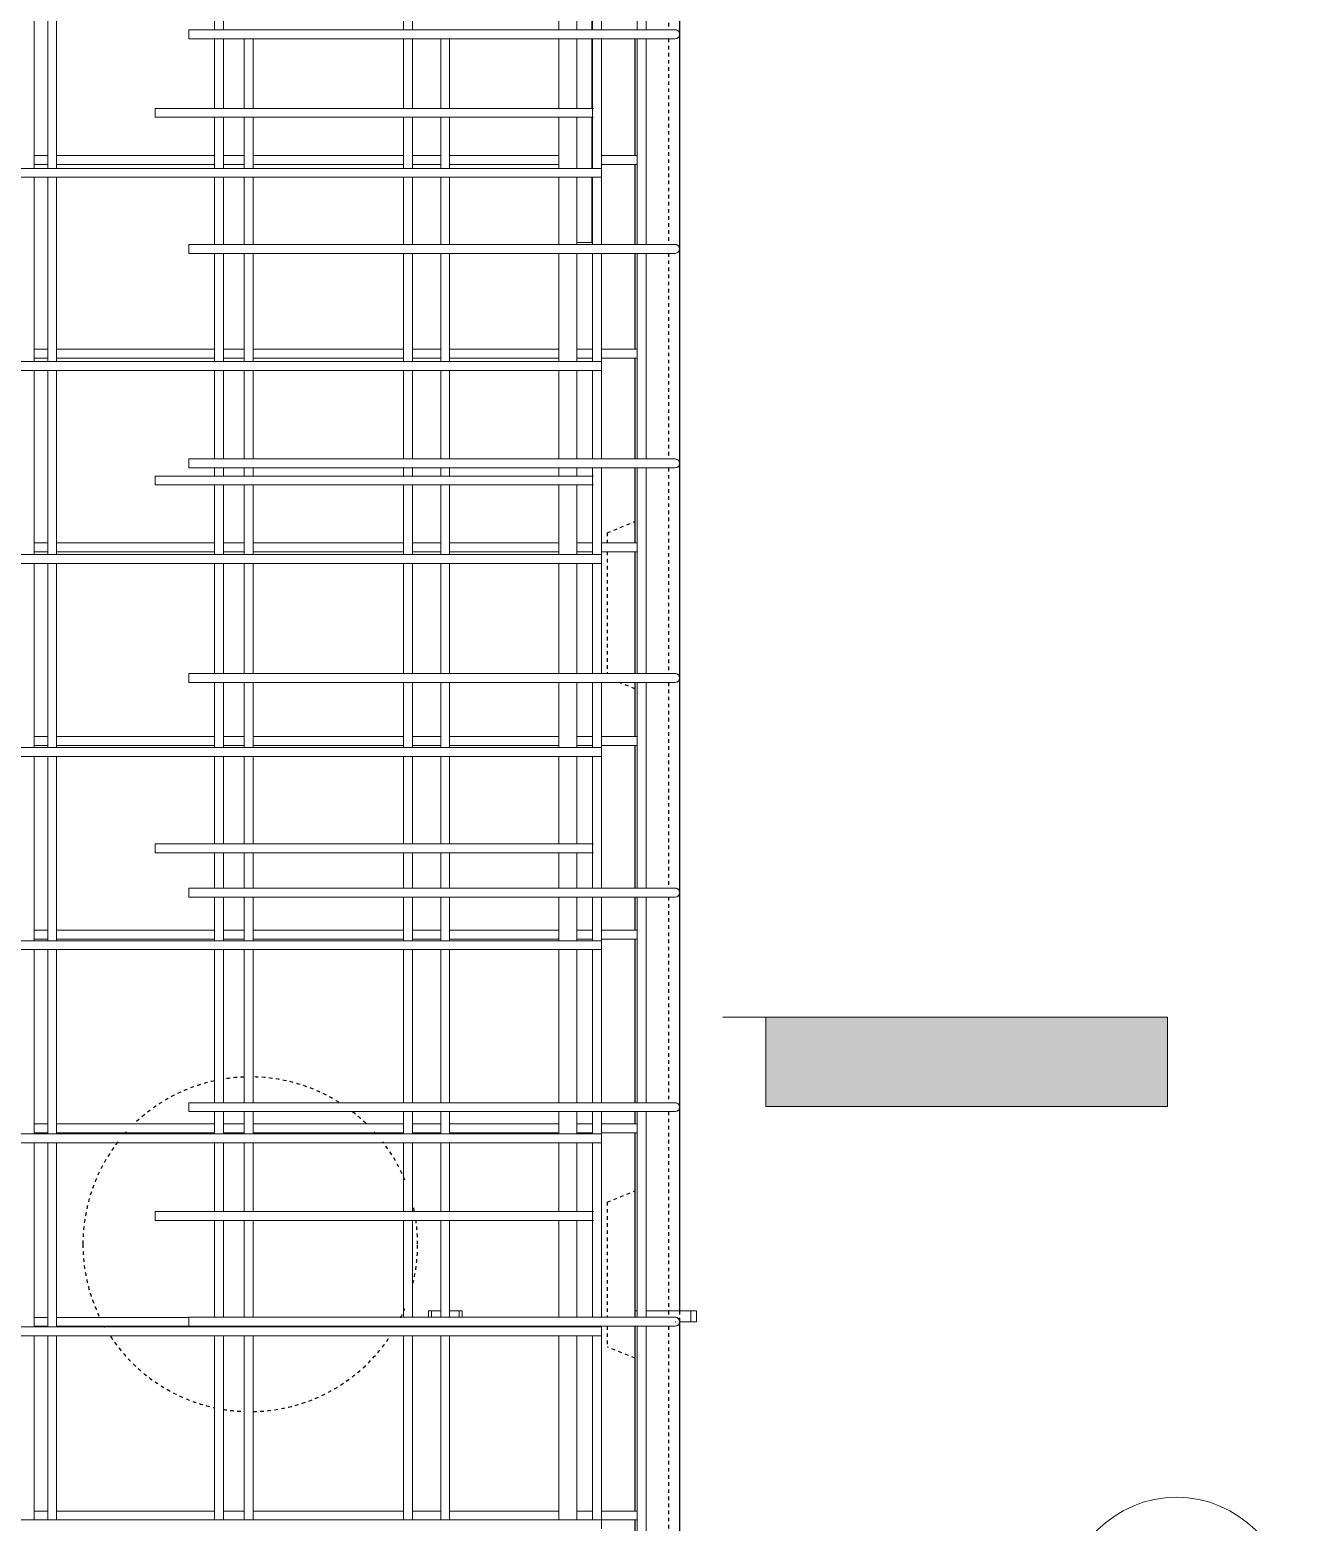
# Model space of a CAD drawing. Header units: millimetres. Extents: x -1209 to 17985, y -2296 to 18684.
# Drawn here: x 2006 to 3134, y 1411 to 2748 of the extents above; entities that cross this region are included whole.
import ezdxf

# ---------------------------------------------------------------- set-up
doc = ezdxf.new("R2010")
doc.units = ezdxf.units.MM
doc.linetypes.add('Dash', pattern=[6.36, 3.18, -3.18])
for name, color, linetype, lineweight in [('A-GENM', 13, 'Continuous', 18), ('A-WALL', 113, 'Continuous', 25), ('A-WALL-HDLN', 110, 'Dash', 25), ('G-ANNO-SYMB', 111, 'Continuous', 9), ('S-RBAR', 171, 'Continuous', 18), ('S-RBAR-IDEN', 171, 'Continuous', 9)]:
    doc.layers.add(name, color=color, linetype=linetype, lineweight=lineweight)

# ---------------------------------------------------------------- blocks, each defined once
blk = doc.blocks.new('RR spread anchor face based - RR-SA-2_5-150-V3-Elevation Front Copy 1')
at = {"layer": 'A-GENM'}
for p, q in [((2363.8, 1600), (2366.3, 1600)), ((2363.8, 1594.2), (2363.8, 1600)), ((2366.3, 1600), (2374.7, 1600)), ((2366.3, 1600), (2366.3, 1594.2)), ((2382.7, 1600), (2391.3, 1600)), ((2391.3, 1600), (2393.8, 1600)), ((2391.3, 1600), (2391.3, 1594.2)), ((2393.8, 1600), (2393.8, 1594.2))]:
    blk.add_line(p, q, dxfattribs=at)
blk = doc.blocks.new('RR spread anchor face based - RR-SA-3_0-200-V5-Elevation Front Copy 1')
at = {"layer": 'A-GENM'}
for p, q in [((2548.8, 1600), (2550.8, 1600)), ((2558.8, 1600), (2598.8, 1600)), ((2598.8, 1600), (2603.8, 1600)), ((2598.8, 1590), (2598.8, 1600)), ((2603.8, 1590), (2603.8, 1600)), ((2585.3, 1590), (2584.8, 1590)), ((2598.8, 1590), (2588.8, 1590)), ((2603.8, 1590), (2598.8, 1590))]:
    blk.add_line(p, q, dxfattribs=at)
blk = doc.blocks.new('M_Rebar Tag_rfa Dimension - ARROW-793927-Elevation Front Copy 1')
at = {"layer": 'S-RBAR-IDEN'}
blk.add_circle((342.6, -931.6), 100, dxfattribs=at)
blk = doc.blocks.new('Detail View - M_Section Tail - Filled Horizontal-14034-Elevation Front Copy 1')
at = {"layer": 'G-ANNO-SYMB'}
blk.add_hatch(color=256, dxfattribs=at).paths.add_polyline_path([(2042.6, -1465.7), (2122.6, -1465.7), (2122.6, -1825.7), (2042.6, -1825.7)])
for p, q in [((2042.6, -1465.7), (2042.6, -1825.7)), ((2122.6, -1465.7), (2042.6, -1465.7)), ((2122.6, -1825.7), (2122.6, -1465.7)), ((2042.6, -1825.7), (2122.6, -1825.7))]:
    blk.add_line(p, q, dxfattribs=at)

msp = doc.modelspace()

# ---------------------------------------------------------------- linework, layer by layer
at = {"layer": 'A-WALL'}
for p, q in [((2588.80383, 3040), (2588.80383, 1600)), ((2548.80383, 2635.63612), (2548.80383, 2740.27332)), ((2548.80383, 2555.92698), (2548.80383, 2627.63612)), ((2548.80383, 2462.04325), (2548.80383, 2547.92698)), ((2548.80383, 2363.58063), (2548.80383, 2454.04325)), ((2548.80383, 2288.45037), (2548.80383, 2355.58063)), ((2548.80383, 2171.23428), (2548.80383, 2280.45037)), ((2548.80383, 2114.8575), (2548.80383, 2163.23428)), ((2548.80383, 1978.88793), (2548.80383, 2106.8575)), ((2548.80383, 1941.26462), (2548.80383, 1970.88793)), ((2548.80383, 1786.54158), (2548.80383, 1933.26462)), ((2548.80383, 1767.67175), (2548.80383, 1778.54158)), ((2548.80383, 1594.19523), (2548.80383, 1759.67175)), ((2548.80383, 1420.486), (2548.80383, 1586.07887)), ((2588.80383, 1590), (2588.80383, 574.9)), ((2548.80383, 1401.84888), (2548.80383, 1412.486))]:
    msp.add_line(p, q, dxfattribs=at)
at = {"layer": 'A-WALL-HDLN'}
for p, q in [((2578.80125, 2932.61967), (2578.80125, 2748.27332)), ((2578.80125, 2740.27332), (2578.80125, 2555.92698)), ((2578.80125, 2547.92698), (2578.80125, 2363.58063)), ((2578.80125, 2355.58063), (2578.80125, 2171.23428)), ((2523.80383, 2297.5), (2548.75422, 2307.48016)), ((2523.80383, 2297.5), (2523.80383, 2288.45037)), ((2523.80383, 2280.45037), (2523.80383, 2171.23428)), ((2548.75422, 2157.51984), (2534.46813, 2163.23428)), ((2578.80125, 2163.23428), (2578.80125, 1978.88793)), ((2578.80125, 1970.88793), (2578.80125, 1786.54158)), ((2578.80125, 1778.54158), (2578.80125, 1600.04961)), ((2523.80383, 1697.5), (2548.75422, 1707.48016)), ((2523.80383, 1697.5), (2523.80383, 1594.19523)), ((2578.80125, 1599.95039), (2578.80125, 1594.19523)), ((2588.80383, 1599.95039), (2588.80383, 1590.04961)), ((2523.80383, 1586.07887), (2523.80383, 1567.5)), ((2578.80125, 1586.19523), (2578.80125, 1401.84888)), ((2548.75422, 1557.51984), (2523.80383, 1567.5))]:
    msp.add_line(p, q, dxfattribs=at)
for start, end in [(102.40492885, 133.76761918), (92.10172004, 99.31396621), (58.10627733, 89.01075739), (46.23238082, 53.07225434), (137.91710264, 138.41279331), (41.58720669, 42.08289736), (142.27553501, 180), (22.54900524, 37.72446499), (11.32561854, 13.65437127), (0, 8.23465589), (180, 206.08939897), (346.34562873, 0), (333.9588465, 337.45099476), (209.40641047, 209.62414355), (330.37585645, 330.59358953), (213.42504759, 257.59507115), (270.98924261, 326.57495241), (260.68603379, 267.89827996)]:
    msp.add_arc((2204.00274, 1659.64725), 150, start, end, dxfattribs=at)
at = {"layer": 'G-ANNO-SYMB'}
msp.add_line((2665.89886, 1863.17976), (2627.58763, 1863.17976), dxfattribs=at)
at = {"layer": 'S-RBAR'}
for p, q in [((2550.80383, 2748.27332), (2550.80383, 2932.61967)), ((2558.80383, 2748.27332), (2558.80383, 2932.61967)), ((2010.44272, 2624.10212), (2010.44272, 2789.19352)), ((2022.44272, 2624.10212), (2022.44272, 2789.19352)), ((2030.44272, 2624.10212), (2030.44272, 2789.19352)), ((2171.89642, 2748.27332), (2171.89642, 2789.19352)), ((2179.89642, 2748.27332), (2179.89642, 2789.19352)), ((2341.35013, 2748.27332), (2341.35013, 2789.19352)), ((2349.35013, 2748.27332), (2349.35013, 2789.19352)), ((2480.54964, 2748.27332), (2480.54964, 2789.19352)), ((2496.54964, 2748.27332), (2496.54964, 2789.19352)), ((2510.06582, 2789.19352), (2510.06582, 2748.27332)), ((2510.80383, 2748.27332), (2510.80383, 2789.19352)), ((2518.80383, 2748.27332), (2518.80383, 2789.19352)), ((2564.80383, 2748.27332), (2148.80383, 2748.27332)), ((2148.80383, 2748.27332), (2148.80383, 2740.27332)), ((2564.80383, 2748.27332), (2584.80383, 2748.27332)), ((2564.80383, 2740.27332), (2148.80383, 2740.27332)), ((2171.89642, 2677.90983), (2171.89642, 2740.27332)), ((2179.89642, 2677.90983), (2179.89642, 2740.27332)), ((2198.56309, 2677.90983), (2198.56309, 2740.27332)), ((2206.56309, 2677.90983), (2206.56309, 2740.27332)), ((2341.35013, 2677.90983), (2341.35013, 2740.27332)), ((2349.35013, 2677.90983), (2349.35013, 2740.27332)), ((2374.68346, 2677.90983), (2374.68346, 2740.27332)), ((2382.68346, 2677.90983), (2382.68346, 2740.27332)), ((2480.54964, 2677.90983), (2480.54964, 2740.27332)), ((2496.54964, 2677.90983), (2496.54964, 2740.27332)), ((2510.06582, 2740.27332), (2510.06582, 2677.90983)), ((2510.80383, 2624.10212), (2510.80383, 2740.27332)), ((2518.80383, 2624.10212), (2518.80383, 2740.27332)), ((2550.80383, 2555.92698), (2550.80383, 2740.27332)), ((2558.80383, 2555.92698), (2558.80383, 2740.27332)), ((2564.80383, 2740.27332), (2584.80383, 2740.27332)), ((2478.80383, 2677.90983), (2118.80383, 2677.90983)), ((2118.80383, 2677.90983), (2118.80383, 2669.90983)), ((2478.80383, 2677.90983), (2511.46261, 2677.90983)), ((2478.80383, 2669.90983), (2118.80383, 2669.90983)), ((2171.89642, 2624.10212), (2171.89642, 2669.90983)), ((2179.89642, 2624.10212), (2179.89642, 2669.90983)), ((2198.56309, 2624.10212), (2198.56309, 2669.90983)), ((2206.56309, 2624.10212), (2206.56309, 2669.90983)), ((2341.35013, 2624.10212), (2341.35013, 2669.90983)), ((2349.35013, 2624.10212), (2349.35013, 2669.90983)), ((2374.68346, 2624.10212), (2374.68346, 2669.90983)), ((2382.68346, 2624.10212), (2382.68346, 2669.90983)), ((2478.80383, 2669.90983), (2511.46261, 2669.90983)), ((2480.54964, 2624.10212), (2480.54964, 2669.90983)), ((2496.54964, 2624.10212), (2496.54964, 2669.90983)), ((2510.06582, 2669.90983), (2510.06582, 2624.10212)), ((2010.44272, 2635.63612), (2022.44272, 2635.63612)), ((2030.44272, 2635.63612), (2171.89642, 2635.63612)), ((2179.89642, 2635.63612), (2198.56309, 2635.63612)), ((2206.56309, 2635.63612), (2341.35013, 2635.63612)), ((2349.35013, 2635.63612), (2374.68346, 2635.63612)), ((2382.68346, 2635.63612), (2480.54964, 2635.63612)), ((2510.06582, 2635.63612), (2510.80383, 2635.63612)), ((2518.80383, 2635.63612), (2550.80383, 2635.63612)), ((1548.10124, 2624.10212), (2518.80383, 2624.10212)), ((2010.44272, 2627.63612), (2022.44272, 2627.63612)), ((2030.44272, 2627.63612), (2171.89642, 2627.63612)), ((2179.89642, 2627.63612), (2198.56309, 2627.63612)), ((2206.56309, 2627.63612), (2341.35013, 2627.63612)), ((2349.35013, 2627.63612), (2374.68346, 2627.63612)), ((2382.68346, 2627.63612), (2480.54964, 2627.63612)), ((2510.06582, 2627.63612), (2510.80383, 2627.63612)), ((2518.80383, 2627.63612), (2550.80383, 2627.63612)), ((2518.80383, 2616.10212), (2518.80383, 2624.10212)), ((1540.80383, 2616.10212), (2518.80383, 2616.10212)), ((2010.44272, 2451.01073), (2010.44272, 2616.10212)), ((2022.44272, 2451.01073), (2022.44272, 2616.10212)), ((2030.44272, 2451.01073), (2030.44272, 2616.10212)), ((2171.89642, 2555.92698), (2171.89642, 2616.10212)), ((2179.89642, 2555.92698), (2179.89642, 2616.10212)), ((2198.56309, 2555.92698), (2198.56309, 2616.10212)), ((2206.56309, 2555.92698), (2206.56309, 2616.10212)), ((2341.35013, 2555.92698), (2341.35013, 2616.10212)), ((2349.35013, 2555.92698), (2349.35013, 2616.10212)), ((2374.68346, 2555.92698), (2374.68346, 2616.10212)), ((2382.68346, 2555.92698), (2382.68346, 2616.10212)), ((2480.54964, 2555.92698), (2480.54964, 2616.10212)), ((2496.54964, 2555.92698), (2496.54964, 2616.10212)), ((2510.06582, 2616.10212), (2510.06582, 2557.5)), ((2510.80383, 2555.92698), (2510.80383, 2616.10212)), ((2518.80383, 2555.92698), (2518.80383, 2616.10212)), ((2564.80383, 2555.92698), (2148.80383, 2555.92698)), ((2148.80383, 2555.92698), (2148.80383, 2547.92698)), ((2496.54964, 2557.5), (2510.06582, 2557.5)), ((2564.80383, 2555.92698), (2584.80383, 2555.92698)), ((2564.80383, 2547.92698), (2148.80383, 2547.92698)), ((2171.89642, 2451.01073), (2171.89642, 2547.92698)), ((2179.89642, 2451.01073), (2179.89642, 2547.92698)), ((2198.56309, 2451.01073), (2198.56309, 2547.92698)), ((2206.56309, 2451.01073), (2206.56309, 2547.92698)), ((2341.35013, 2451.01073), (2341.35013, 2547.92698)), ((2349.35013, 2451.01073), (2349.35013, 2547.92698)), ((2374.68346, 2451.01073), (2374.68346, 2547.92698)), ((2382.68346, 2451.01073), (2382.68346, 2547.92698)), ((2480.54964, 2451.01073), (2480.54964, 2547.92698)), ((2496.54964, 2451.01073), (2496.54964, 2547.92698)), ((2510.80383, 2451.01073), (2510.80383, 2547.92698)), ((2518.80383, 2451.01073), (2518.80383, 2547.92698)), ((2550.80383, 2363.58063), (2550.80383, 2547.92698)), ((2558.80383, 2363.58063), (2558.80383, 2547.92698)), ((2564.80383, 2547.92698), (2584.80383, 2547.92698)), ((2010.44272, 2462.04325), (2022.44272, 2462.04325)), ((2030.44272, 2462.04325), (2171.89642, 2462.04325)), ((2179.89642, 2462.04325), (2198.56309, 2462.04325)), ((2206.56309, 2462.04325), (2341.35013, 2462.04325)), ((2349.35013, 2462.04325), (2374.68346, 2462.04325)), ((2382.68346, 2462.04325), (2480.54964, 2462.04325)), ((2496.54964, 2462.04325), (2510.80383, 2462.04325)), ((2518.80383, 2462.04325), (2550.80383, 2462.04325)), ((1548.22764, 2451.01073), (2518.80383, 2451.01073)), ((2010.44272, 2454.04325), (2022.44272, 2454.04325)), ((2030.44272, 2454.04325), (2171.89642, 2454.04325)), ((2179.89642, 2454.04325), (2198.56309, 2454.04325)), ((2206.56309, 2454.04325), (2341.35013, 2454.04325)), ((2349.35013, 2454.04325), (2374.68346, 2454.04325)), ((2382.68346, 2454.04325), (2480.54964, 2454.04325)), ((2496.54964, 2454.04325), (2510.80383, 2454.04325)), ((2518.80383, 2454.04325), (2550.80383, 2454.04325)), ((2518.80383, 2443.01073), (2518.80383, 2451.01073)), ((1540.80383, 2443.01073), (2518.80383, 2443.01073)), ((2010.44272, 2277.91933), (2010.44272, 2443.01073)), ((2022.44272, 2277.91933), (2022.44272, 2443.01073)), ((2030.44272, 2277.91933), (2030.44272, 2443.01073)), ((2171.89642, 2363.58063), (2171.89642, 2443.01073)), ((2179.89642, 2363.58063), (2179.89642, 2443.01073)), ((2198.56309, 2363.58063), (2198.56309, 2443.01073)), ((2206.56309, 2363.58063), (2206.56309, 2443.01073)), ((2341.35013, 2363.58063), (2341.35013, 2443.01073)), ((2349.35013, 2363.58063), (2349.35013, 2443.01073)), ((2374.68346, 2363.58063), (2374.68346, 2443.01073)), ((2382.68346, 2363.58063), (2382.68346, 2443.01073)), ((2480.54964, 2363.58063), (2480.54964, 2443.01073)), ((2496.54964, 2363.58063), (2496.54964, 2443.01073)), ((2510.80383, 2363.58063), (2510.80383, 2443.01073)), ((2518.80383, 2363.58063), (2518.80383, 2443.01073)), ((2564.80383, 2363.58063), (2148.80383, 2363.58063)), ((2148.80383, 2363.58063), (2148.80383, 2355.58063)), ((2564.80383, 2355.58063), (2148.80383, 2355.58063)), ((2171.89642, 2348.25992), (2171.89642, 2355.58063)), ((2179.89642, 2348.25992), (2179.89642, 2355.58063)), ((2198.56309, 2348.25992), (2198.56309, 2355.58063)), ((2206.56309, 2348.25992), (2206.56309, 2355.58063)), ((2341.35013, 2348.25992), (2341.35013, 2355.58063)), ((2349.35013, 2348.25992), (2349.35013, 2355.58063)), ((2374.68346, 2348.25992), (2374.68346, 2355.58063)), ((2382.68346, 2348.25992), (2382.68346, 2355.58063)), ((2480.54964, 2348.25992), (2480.54964, 2355.58063)), ((2496.54964, 2348.25992), (2496.54964, 2355.58063)), ((2510.80383, 2277.91933), (2510.80383, 2355.58063)), ((2518.80383, 2277.91933), (2518.80383, 2355.58063)), ((2550.80383, 2171.23428), (2550.80383, 2355.58063)), ((2558.80383, 2171.23428), (2558.80383, 2355.58063)), ((2564.80383, 2363.58063), (2584.80383, 2363.58063)), ((2564.80383, 2355.58063), (2584.80383, 2355.58063)), ((2478.80383, 2348.25992), (2118.80383, 2348.25992)), ((2118.80383, 2348.25992), (2118.80383, 2340.25992)), ((2478.80383, 2348.25992), (2511.46261, 2348.25992)), ((2478.80383, 2340.25992), (2118.80383, 2340.25992)), ((2171.89642, 2277.91933), (2171.89642, 2340.25992)), ((2179.89642, 2277.91933), (2179.89642, 2340.25992)), ((2198.56309, 2277.91933), (2198.56309, 2340.25992)), ((2206.56309, 2277.91933), (2206.56309, 2340.25992)), ((2341.35013, 2277.91933), (2341.35013, 2340.25992)), ((2349.35013, 2277.91933), (2349.35013, 2340.25992)), ((2374.68346, 2277.91933), (2374.68346, 2340.25992)), ((2382.68346, 2277.91933), (2382.68346, 2340.25992)), ((2478.80383, 2340.25992), (2511.46261, 2340.25992)), ((2480.54964, 2277.91933), (2480.54964, 2340.25992)), ((2496.54964, 2277.91933), (2496.54964, 2340.25992)), ((2010.44272, 2288.45037), (2022.44272, 2288.45037)), ((2030.44272, 2288.45037), (2171.89642, 2288.45037)), ((2179.89642, 2288.45037), (2198.56309, 2288.45037)), ((2206.56309, 2288.45037), (2341.35013, 2288.45037)), ((2349.35013, 2288.45037), (2374.68346, 2288.45037)), ((2382.68346, 2288.45037), (2480.54964, 2288.45037)), ((2496.54964, 2288.45037), (2510.80383, 2288.45037)), ((2518.80383, 2288.45037), (2550.80383, 2288.45037)), ((1540.80383, 2277.91933), (2518.80383, 2277.91933)), ((2010.44272, 2280.45037), (2022.44272, 2280.45037)), ((2030.44272, 2280.45037), (2171.89642, 2280.45037)), ((2179.89642, 2280.45037), (2198.56309, 2280.45037)), ((2206.56309, 2280.45037), (2341.35013, 2280.45037)), ((2349.35013, 2280.45037), (2374.68346, 2280.45037)), ((2382.68346, 2280.45037), (2480.54964, 2280.45037)), ((2496.54964, 2280.45037), (2510.80383, 2280.45037)), ((2518.80383, 2280.45037), (2550.80383, 2280.45037)), ((2518.80383, 2269.91933), (2518.80383, 2277.91933)), ((1547.15257, 2269.91933), (2518.80383, 2269.91933)), ((2010.44272, 2104.82793), (2010.44272, 2269.91933)), ((2022.44272, 2104.82793), (2022.44272, 2269.91933)), ((2030.44272, 2104.82793), (2030.44272, 2269.91933)), ((2171.89642, 2171.23428), (2171.89642, 2269.91933)), ((2179.89642, 2171.23428), (2179.89642, 2269.91933)), ((2198.56309, 2171.23428), (2198.56309, 2269.91933)), ((2206.56309, 2171.23428), (2206.56309, 2269.91933)), ((2341.35013, 2171.23428), (2341.35013, 2269.91933)), ((2349.35013, 2171.23428), (2349.35013, 2269.91933)), ((2374.68346, 2171.23428), (2374.68346, 2269.91933)), ((2382.68346, 2171.23428), (2382.68346, 2269.91933)), ((2480.54964, 2171.23428), (2480.54964, 2269.91933)), ((2496.54964, 2171.23428), (2496.54964, 2269.91933)), ((2510.80383, 2171.23428), (2510.80383, 2269.91933)), ((2518.80383, 2171.23428), (2518.80383, 2269.91933)), ((2564.80383, 2171.23428), (2148.80383, 2171.23428)), ((2148.80383, 2171.23428), (2148.80383, 2163.23428)), ((2564.80383, 2171.23428), (2584.80383, 2171.23428)), ((2564.80383, 2163.23428), (2148.80383, 2163.23428)), ((2171.89642, 2104.82793), (2171.89642, 2163.23428)), ((2179.89642, 2104.82793), (2179.89642, 2163.23428)), ((2198.56309, 2104.82793), (2198.56309, 2163.23428)), ((2206.56309, 2104.82793), (2206.56309, 2163.23428)), ((2341.35013, 2104.82793), (2341.35013, 2163.23428)), ((2349.35013, 2104.82793), (2349.35013, 2163.23428)), ((2374.68346, 2104.82793), (2374.68346, 2163.23428)), ((2382.68346, 2104.82793), (2382.68346, 2163.23428)), ((2480.54964, 2104.82793), (2480.54964, 2163.23428)), ((2496.54964, 2104.82793), (2496.54964, 2163.23428)), ((2510.80383, 2104.82793), (2510.80383, 2163.23428)), ((2518.80383, 2104.82793), (2518.80383, 2163.23428)), ((2550.80383, 1978.88793), (2550.80383, 2163.23428)), ((2558.80383, 1978.88793), (2558.80383, 2163.23428)), ((2564.80383, 2163.23428), (2584.80383, 2163.23428)), ((2010.44272, 2114.8575), (2022.44272, 2114.8575)), ((2030.44272, 2114.8575), (2171.89642, 2114.8575)), ((2179.89642, 2114.8575), (2198.56309, 2114.8575)), ((2206.56309, 2114.8575), (2341.35013, 2114.8575)), ((2349.35013, 2114.8575), (2374.68346, 2114.8575)), ((2382.68346, 2114.8575), (2480.54964, 2114.8575)), ((2496.54964, 2114.8575), (2510.80383, 2114.8575)), ((2518.80383, 2114.8575), (2550.80383, 2114.8575)), ((1540.80383, 2104.82793), (2518.80383, 2104.82793)), ((2010.44272, 2106.8575), (2022.44272, 2106.8575)), ((2030.44272, 2106.8575), (2171.89642, 2106.8575)), ((2179.89642, 2106.8575), (2198.56309, 2106.8575)), ((2206.56309, 2106.8575), (2341.35013, 2106.8575)), ((2349.35013, 2106.8575), (2374.68346, 2106.8575)), ((2382.68346, 2106.8575), (2480.54964, 2106.8575)), ((2496.54964, 2106.8575), (2510.80383, 2106.8575)), ((2518.80383, 2106.8575), (2550.80383, 2106.8575)), ((2518.80383, 2096.82793), (2518.80383, 2104.82793)), ((1540.80383, 2096.82793), (2518.80383, 2096.82793)), ((2010.44272, 1931.73654), (2010.44272, 2096.82793)), ((2022.44272, 1931.73654), (2022.44272, 2096.82793)), ((2030.44272, 1931.73654), (2030.44272, 2096.82793)), ((2171.89642, 2018.61001), (2171.89642, 2096.82793)), ((2179.89642, 2018.61001), (2179.89642, 2096.82793)), ((2198.56309, 2018.61001), (2198.56309, 2096.82793)), ((2206.56309, 2018.61001), (2206.56309, 2096.82793)), ((2341.35013, 2018.61001), (2341.35013, 2096.82793)), ((2349.35013, 2018.61001), (2349.35013, 2096.82793)), ((2374.68346, 2018.61001), (2374.68346, 2096.82793)), ((2382.68346, 2018.61001), (2382.68346, 2096.82793)), ((2480.54964, 2018.61001), (2480.54964, 2096.82793)), ((2496.54964, 2018.61001), (2496.54964, 2096.82793)), ((2510.80383, 1978.88793), (2510.80383, 2096.82793)), ((2518.80383, 1978.88793), (2518.80383, 2096.82793)), ((2478.80383, 2018.61001), (2118.80383, 2018.61001)), ((2118.80383, 2018.61001), (2118.80383, 2010.61001)), ((2478.80383, 2010.61001), (2118.80383, 2010.61001)), ((2171.89642, 1978.88793), (2171.89642, 2010.61001)), ((2179.89642, 1978.88793), (2179.89642, 2010.61001)), ((2198.56309, 1978.88793), (2198.56309, 2010.61001)), ((2206.56309, 1978.88793), (2206.56309, 2010.61001)), ((2341.35013, 1978.88793), (2341.35013, 2010.61001)), ((2349.35013, 1978.88793), (2349.35013, 2010.61001)), ((2374.68346, 1978.88793), (2374.68346, 2010.61001)), ((2382.68346, 1978.88793), (2382.68346, 2010.61001)), ((2478.80383, 2018.61001), (2511.46261, 2018.61001)), ((2478.80383, 2010.61001), (2511.46261, 2010.61001)), ((2480.54964, 1978.88793), (2480.54964, 2010.61001)), ((2496.54964, 1978.88793), (2496.54964, 2010.61001)), ((2564.80383, 1978.88793), (2148.80383, 1978.88793)), ((2148.80383, 1978.88793), (2148.80383, 1970.88793)), ((2564.80383, 1970.88793), (2148.80383, 1970.88793)), ((2171.89642, 1931.73654), (2171.89642, 1970.88793)), ((2179.89642, 1931.73654), (2179.89642, 1970.88793)), ((2198.56309, 1931.73654), (2198.56309, 1970.88793)), ((2206.56309, 1931.73654), (2206.56309, 1970.88793)), ((2341.35013, 1931.73654), (2341.35013, 1970.88793)), ((2349.35013, 1931.73654), (2349.35013, 1970.88793)), ((2374.68346, 1931.73654), (2374.68346, 1970.88793)), ((2382.68346, 1931.73654), (2382.68346, 1970.88793)), ((2480.54964, 1931.73654), (2480.54964, 1970.88793)), ((2496.54964, 1931.73654), (2496.54964, 1970.88793)), ((2510.80383, 1931.73654), (2510.80383, 1970.88793)), ((2518.80383, 1931.73654), (2518.80383, 1970.88793)), ((2550.80383, 1786.54158), (2550.80383, 1970.88793)), ((2558.80383, 1786.54158), (2558.80383, 1970.88793)), ((2564.80383, 1978.88793), (2584.80383, 1978.88793)), ((2564.80383, 1970.88793), (2584.80383, 1970.88793)), ((2010.44272, 1941.26462), (2022.44272, 1941.26462)), ((2030.44272, 1941.26462), (2171.89642, 1941.26462)), ((2179.89642, 1941.26462), (2198.56309, 1941.26462)), ((2206.56309, 1941.26462), (2341.35013, 1941.26462)), ((2349.35013, 1941.26462), (2374.68346, 1941.26462)), ((2382.68346, 1941.26462), (2480.54964, 1941.26462)), ((2496.54964, 1941.26462), (2510.80383, 1941.26462)), ((2518.80383, 1941.26462), (2550.80383, 1941.26462)), ((1540.80383, 1931.73654), (2518.80383, 1931.73654)), ((2010.44272, 1933.26462), (2022.44272, 1933.26462)), ((2030.44272, 1933.26462), (2171.89642, 1933.26462)), ((2179.89642, 1933.26462), (2198.56309, 1933.26462)), ((2206.56309, 1933.26462), (2341.35013, 1933.26462)), ((2349.35013, 1933.26462), (2374.68346, 1933.26462)), ((2382.68346, 1933.26462), (2480.54964, 1933.26462)), ((2496.54964, 1933.26462), (2510.80383, 1933.26462)), ((2518.80383, 1933.26462), (2550.80383, 1933.26462)), ((2518.80383, 1923.73654), (2518.80383, 1931.73654)), ((1540.80383, 1923.73654), (2518.80383, 1923.73654)), ((2010.44272, 1758.64514), (2010.44272, 1923.73654)), ((2022.44272, 1758.64514), (2022.44272, 1923.73654)), ((2030.44272, 1758.64514), (2030.44272, 1923.73654)), ((2171.89642, 1786.54158), (2171.89642, 1923.73654)), ((2179.89642, 1786.54158), (2179.89642, 1923.73654)), ((2198.56309, 1786.54158), (2198.56309, 1923.73654)), ((2206.56309, 1786.54158), (2206.56309, 1923.73654)), ((2341.35013, 1786.54158), (2341.35013, 1923.73654)), ((2349.35013, 1786.54158), (2349.35013, 1923.73654)), ((2374.68346, 1786.54158), (2374.68346, 1923.73654)), ((2382.68346, 1786.54158), (2382.68346, 1923.73654)), ((2480.54964, 1786.54158), (2480.54964, 1923.73654)), ((2496.54964, 1786.54158), (2496.54964, 1923.73654)), ((2510.80383, 1786.54158), (2510.80383, 1923.73654)), ((2518.80383, 1786.54158), (2518.80383, 1923.73654)), ((2564.80383, 1786.54158), (2148.80383, 1786.54158)), ((2148.80383, 1786.54158), (2148.80383, 1778.54158)), ((2564.80383, 1786.54158), (2584.80383, 1786.54158)), ((2010.44272, 1767.67175), (2022.44272, 1767.67175)), ((2030.44272, 1767.67175), (2171.89642, 1767.67175)), ((2564.80383, 1778.54158), (2148.80383, 1778.54158)), ((2171.89642, 1758.64514), (2171.89642, 1778.54158)), ((2179.89642, 1758.64514), (2179.89642, 1778.54158)), ((2179.89642, 1767.67175), (2198.56309, 1767.67175)), ((2198.56309, 1758.64514), (2198.56309, 1778.54158)), ((2206.56309, 1758.64514), (2206.56309, 1778.54158)), ((2206.56309, 1767.67175), (2341.35013, 1767.67175)), ((2341.35013, 1758.64514), (2341.35013, 1778.54158)), ((2349.35013, 1758.64514), (2349.35013, 1778.54158)), ((2349.35013, 1767.67175), (2374.68346, 1767.67175)), ((2374.68346, 1758.64514), (2374.68346, 1778.54158)), ((2382.68346, 1758.64514), (2382.68346, 1778.54158)), ((2382.68346, 1767.67175), (2480.54964, 1767.67175)), ((2480.54964, 1758.64514), (2480.54964, 1778.54158)), ((2496.54964, 1758.64514), (2496.54964, 1778.54158)), ((2496.54964, 1767.67175), (2510.80383, 1767.67175)), ((2510.80383, 1758.64514), (2510.80383, 1778.54158)), ((2518.80383, 1758.64514), (2518.80383, 1778.54158)), ((2518.80383, 1767.67175), (2550.80383, 1767.67175)), ((2550.80383, 1594.19523), (2550.80383, 1778.54158)), ((2558.80383, 1594.19523), (2558.80383, 1778.54158)), ((2564.80383, 1778.54158), (2584.80383, 1778.54158)), ((1540.80383, 1758.64514), (2518.80383, 1758.64514)), ((2010.44272, 1759.67175), (2022.44272, 1759.67175)), ((2030.44272, 1759.67175), (2171.89642, 1759.67175)), ((2179.89642, 1759.67175), (2198.56309, 1759.67175)), ((2206.56309, 1759.67175), (2341.35013, 1759.67175)), ((2349.35013, 1759.67175), (2374.68346, 1759.67175)), ((2382.68346, 1759.67175), (2480.54964, 1759.67175)), ((2496.54964, 1759.67175), (2510.80383, 1759.67175)), ((2518.80383, 1759.67175), (2550.80383, 1759.67175)), ((2518.80383, 1750.64514), (2518.80383, 1758.64514)), ((1540.80383, 1750.64514), (2518.80383, 1750.64514)), ((2010.44272, 1585.55374), (2010.44272, 1750.64514)), ((2022.44272, 1585.55374), (2022.44272, 1750.64514)), ((2030.44272, 1585.55374), (2030.44272, 1750.64514)), ((2171.89642, 1688.96011), (2171.89642, 1750.64514)), ((2179.89642, 1688.96011), (2179.89642, 1750.64514)), ((2198.56309, 1688.96011), (2198.56309, 1750.64514)), ((2206.56309, 1688.96011), (2206.56309, 1750.64514)), ((2341.35013, 1688.96011), (2341.35013, 1750.64514)), ((2349.35013, 1688.96011), (2349.35013, 1750.64514)), ((2374.68346, 1688.96011), (2374.68346, 1750.64514)), ((2382.68346, 1688.96011), (2382.68346, 1750.64514)), ((2480.54964, 1688.96011), (2480.54964, 1750.64514)), ((2496.54964, 1688.96011), (2496.54964, 1750.64514)), ((2510.80383, 1594.19523), (2510.80383, 1750.64514)), ((2518.80383, 1594.19523), (2518.80383, 1750.64514)), ((2478.80383, 1688.96011), (2118.80383, 1688.96011)), ((2118.80383, 1688.96011), (2118.80383, 1680.96011)), ((2478.80383, 1688.96011), (2511.46261, 1688.96011)), ((2478.80383, 1680.96011), (2118.80383, 1680.96011)), ((2171.89642, 1594.19523), (2171.89642, 1680.96011)), ((2179.89642, 1594.19523), (2179.89642, 1680.96011)), ((2198.56309, 1594.19523), (2198.56309, 1680.96011)), ((2206.56309, 1594.19523), (2206.56309, 1680.96011)), ((2341.35013, 1594.19523), (2341.35013, 1680.96011)), ((2349.35013, 1594.19523), (2349.35013, 1680.96011)), ((2374.68346, 1594.19523), (2374.68346, 1680.96011)), ((2382.68346, 1594.19523), (2382.68346, 1680.96011)), ((2478.80383, 1680.96011), (2511.46261, 1680.96011)), ((2480.54964, 1594.19523), (2480.54964, 1680.96011)), ((2496.54964, 1594.19523), (2496.54964, 1680.96011)), ((2010.44272, 1594.07887), (2022.44272, 1594.07887)), ((2030.44272, 1594.07887), (2148.80383, 1594.07887)), ((2564.80383, 1594.19523), (2148.80383, 1594.19523)), ((2148.80383, 1594.19523), (2148.80383, 1586.19523)), ((2564.80383, 1594.19523), (2584.80383, 1594.19523)), ((1540.80383, 1585.55374), (2518.80383, 1585.55374)), ((2010.44272, 1586.07887), (2022.44272, 1586.07887)), ((2030.44272, 1586.07887), (2171.89642, 1586.07887)), ((2564.80383, 1586.19523), (2148.80383, 1586.19523)), ((2171.89642, 1585.55374), (2171.89642, 1586.19523)), ((2179.89642, 1585.55374), (2179.89642, 1586.19523)), ((2179.89642, 1586.07887), (2198.56309, 1586.07887)), ((2198.56309, 1585.55374), (2198.56309, 1586.19523)), ((2206.56309, 1585.55374), (2206.56309, 1586.19523)), ((2206.56309, 1586.07887), (2341.35013, 1586.07887)), ((2341.35013, 1585.55374), (2341.35013, 1586.19523)), ((2349.35013, 1585.55374), (2349.35013, 1586.19523)), ((2349.35013, 1586.07887), (2374.68346, 1586.07887)), ((2374.68346, 1585.55374), (2374.68346, 1586.19523)), ((2382.68346, 1585.55374), (2382.68346, 1586.19523)), ((2382.68346, 1586.07887), (2480.54964, 1586.07887)), ((2480.54964, 1585.55374), (2480.54964, 1586.19523)), ((2496.54964, 1585.55374), (2496.54964, 1586.19523)), ((2496.54964, 1586.07887), (2510.80383, 1586.07887)), ((2510.80383, 1585.55374), (2510.80383, 1586.19523)), ((2518.80383, 1585.55374), (2518.80383, 1586.19523)), ((2518.80383, 1586.07887), (2550.80383, 1586.07887)), ((2518.80383, 1577.55374), (2518.80383, 1585.55374)), ((2550.80383, 1401.84888), (2550.80383, 1586.19523)), ((2558.80383, 1401.84888), (2558.80383, 1586.19523)), ((2564.80383, 1586.19523), (2584.80383, 1586.19523)), ((1540.80383, 1577.55374), (2518.80383, 1577.55374)), ((2010.44272, 1412.46235), (2010.44272, 1577.55374)), ((2022.44272, 1412.46235), (2022.44272, 1577.55374)), ((2030.44272, 1412.46235), (2030.44272, 1577.55374)), ((2171.89642, 1412.46235), (2171.89642, 1577.55374)), ((2179.89642, 1412.46235), (2179.89642, 1577.55374)), ((2198.56309, 1412.46235), (2198.56309, 1577.55374)), ((2206.56309, 1412.46235), (2206.56309, 1577.55374)), ((2341.35013, 1412.46235), (2341.35013, 1577.55374)), ((2349.35013, 1412.46235), (2349.35013, 1577.55374)), ((2374.68346, 1412.46235), (2374.68346, 1577.55374)), ((2382.68346, 1412.46235), (2382.68346, 1577.55374)), ((2480.54964, 1412.46235), (2480.54964, 1577.55374)), ((2496.54964, 1412.46235), (2496.54964, 1577.55374)), ((2510.80383, 1412.46235), (2510.80383, 1577.55374)), ((2518.80383, 1412.46235), (2518.80383, 1577.55374)), ((2010.44272, 1420.486), (2022.44272, 1420.486)), ((2030.44272, 1420.486), (2171.89642, 1420.486)), ((2179.89642, 1420.486), (2198.56309, 1420.486)), ((2206.56309, 1420.486), (2341.35013, 1420.486)), ((2349.35013, 1420.486), (2374.68346, 1420.486)), ((2382.68346, 1420.486), (2480.54964, 1420.486)), ((2496.54964, 1420.486), (2510.80383, 1420.486)), ((2518.80383, 1420.486), (2550.80383, 1420.486)), ((1540.80383, 1412.46235), (2518.80383, 1412.46235)), ((2518.80383, 1412.486), (2550.80383, 1412.486)), ((2518.80383, 1404.46235), (2518.80383, 1412.46235))]:
    msp.add_line(p, q, dxfattribs=at)
for centre, start, end in [((2584.80383, 2744.27332), 75, 90), ((2584.80383, 2744.27332), 270, 90), ((2584.80383, 2744.27332), 15, 60), ((2584.80383, 2744.27332), 300, 345), ((2584.80383, 2551.92698), 75, 90), ((2584.80383, 2551.92698), 270, 90), ((2584.80383, 2551.92698), 15, 60), ((2584.80383, 2551.92698), 300, 345), ((2584.80383, 2359.58063), 75, 90), ((2584.80383, 2359.58063), 270, 90), ((2584.80383, 2359.58063), 15, 60), ((2584.80383, 2359.58063), 300, 345), ((2584.80383, 2167.23428), 75, 90), ((2584.80383, 2167.23428), 270, 90), ((2584.80383, 2167.23428), 15, 60), ((2584.80383, 2167.23428), 300, 345), ((2584.80383, 1974.88793), 75, 90), ((2584.80383, 1974.88793), 270, 90), ((2584.80383, 1974.88793), 15, 60), ((2584.80383, 1974.88793), 300, 345), ((2584.80383, 1782.54158), 75, 90), ((2584.80383, 1782.54158), 270, 90), ((2584.80383, 1782.54158), 15, 60), ((2584.80383, 1782.54158), 300, 345), ((2584.80383, 1590.19523), 75, 90), ((2584.80383, 1590.19523), 270, 90), ((2584.80383, 1590.19523), 15, 60), ((2584.80383, 1590.19523), 300, 345)]:
    msp.add_arc(centre, 4, start, end, dxfattribs=at)

# ---------------------------------------------------------------- block references
at = {"layer": 'A-GENM'}
for name in ['RR spread anchor face based - RR-SA-2_5-150-V3-Elevation Front Copy 1', 'RR spread anchor face based - RR-SA-3_0-200-V5-Elevation Front Copy 1']:
    msp.add_blockref(name, (0, 0), dxfattribs=at)
at = {"layer": 'G-ANNO-SYMB', "rotation": 90.00000000000053}
msp.add_blockref('Detail View - M_Section Tail - Filled Horizontal-14034-Elevation Front Copy 1', (1200.2186, -259.43589), dxfattribs=at)
at = {"layer": 'S-RBAR-IDEN'}
msp.add_blockref('M_Rebar Tag_rfa Dimension - ARROW-793927-Elevation Front Copy 1', (2691.49488, 2264.41849), dxfattribs=at)

doc.saveas('drawing.dxf')
